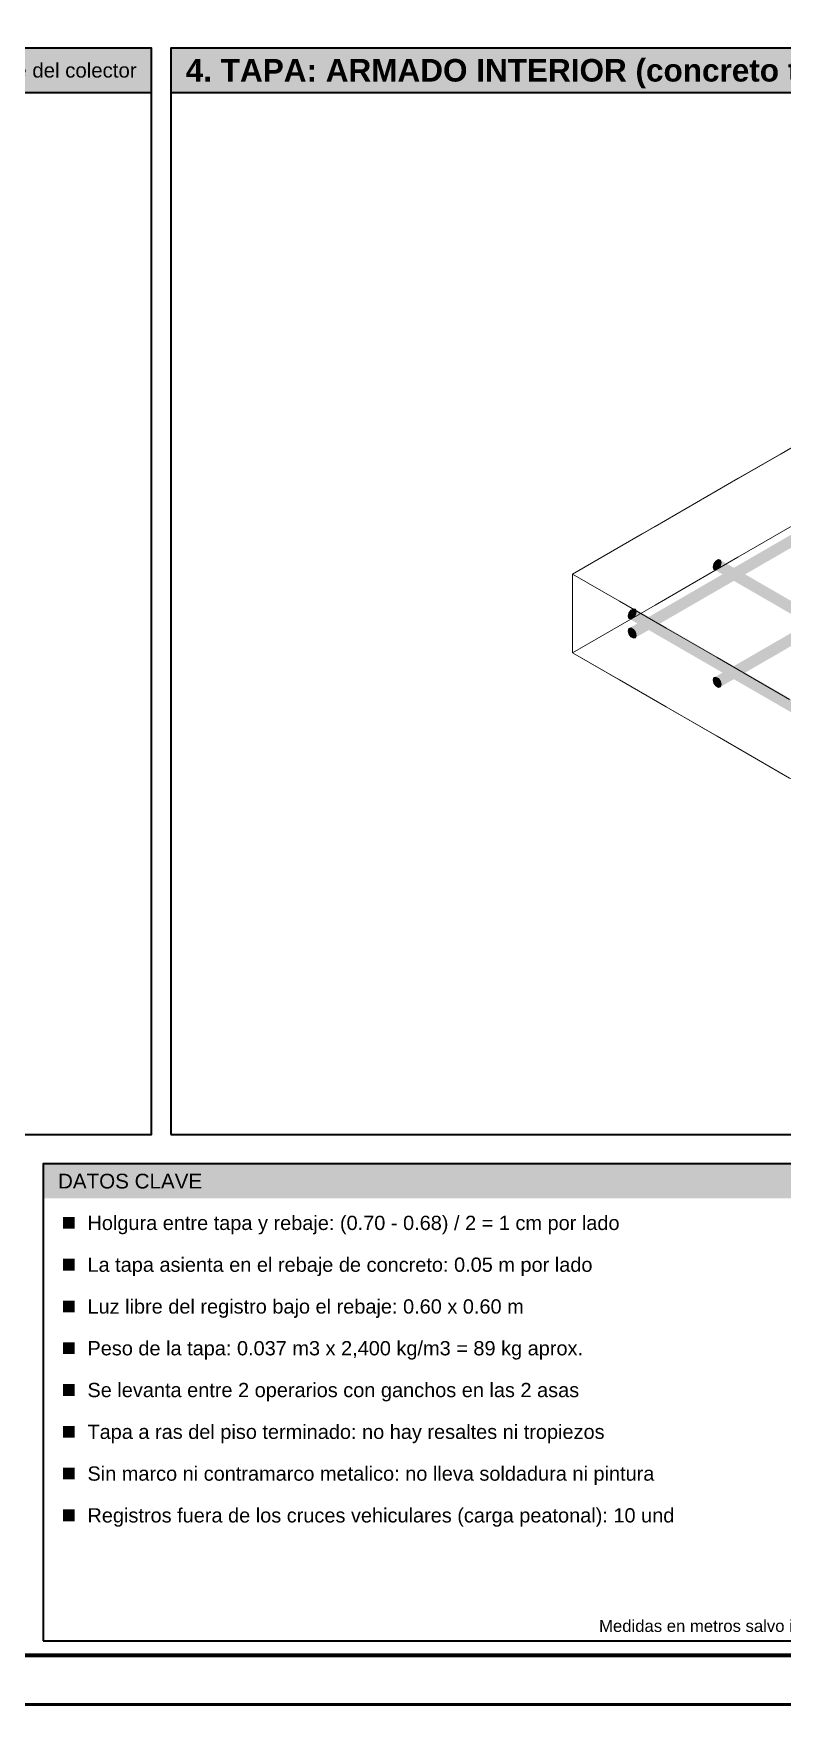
# Model space of a CAD drawing. Header units: metres. Extents: x 349021 to 349543, y 9281040 to 9281959.
# Drawn here: x 349205 to 349206.525, y 9281039.79 to 9281043.19 of the extents above; entities that cross this region are included whole.
import ezdxf
from ezdxf.enums import TextEntityAlignment as Align

# ---------------------------------------------------------------- set-up
doc = ezdxf.new("R2010")
doc.units = ezdxf.units.M
doc.header["$LTSCALE"] = 0.25
for name, color, linetype, lineweight in [('ISO-3D', 7, 'CONTINUOUS', 13), ('ISO-3D-ARISTAS', 250, 'CONTINUOUS', 13), ('MARCO', 7, 'CONTINUOUS', 50), ('PANEL-FONDO', 5, 'CONTINUOUS', 13), ('TITULOS', 160, 'CONTINUOUS', 35)]:
    doc.layers.add(name, color=color, linetype=linetype, lineweight=lineweight)
for name, color, linetype, lineweight, true_color in [('LLAMADAS-NUM', 30, 'CONTINUOUS', 25, 0xc05014), ('PANEL', 5, 'CONTINUOUS', 35, 0x1f4e79), ('TITULOS-BLANCO', 7, 'CONTINUOUS', 25, 0xffffff)]:
    doc.layers.add(name, color=color, linetype=linetype, lineweight=lineweight, true_color=true_color)
doc.layers.add('TEXTOS', color=7, linetype='CONTINUOUS')
doc.styles.get("Standard").update_dxf_attribs({"font": 'arial.ttf'})
doc.styles.add('TITULOS', font='arialbd.ttf')

msp = doc.modelspace()

# ---------------------------------------------------------------- linework, layer by layer
at = {"layer": 'ISO-3D', "true_color": 0x553624}
for points in [[(349206.5406, 9281042.1655), (349206.5422, 9281042.1702), (349206.458, 9281042.1178), (349206.4596, 9281042.1225)], [(349206.5571, 9281042.156), (349206.5555, 9281042.1513), (349206.4745, 9281042.1083), (349206.4729, 9281042.1036)], [(349206.458, 9281042.1178), (349206.4596, 9281042.1225), (349206.3754, 9281042.0701), (349206.377, 9281042.0748)], [(349206.4745, 9281042.1083), (349206.4729, 9281042.1036), (349206.3919, 9281042.0606), (349206.3903, 9281042.0559)], [(349206.3754, 9281042.0701), (349206.377, 9281042.0748), (349206.2928, 9281042.0225), (349206.2944, 9281042.0271)], [(349206.3919, 9281042.0606), (349206.3903, 9281042.0559), (349206.3093, 9281042.0129), (349206.3077, 9281042.0082)], [(349206.2928, 9281042.0225), (349206.2944, 9281042.0271), (349206.2102, 9281041.9748), (349206.2118, 9281041.9795)], [(349206.3093, 9281042.0129), (349206.3077, 9281042.0082), (349206.2267, 9281041.9652), (349206.2251, 9281041.9605)], [(349206.5486, 9281041.9701), (349206.5502, 9281041.9748), (349206.466, 9281041.9225), (349206.4676, 9281041.9271)], [(349206.5651, 9281041.9606), (349206.5635, 9281041.9559), (349206.4825, 9281041.9129), (349206.4809, 9281041.9082)], [(349206.466, 9281041.9225), (349206.4676, 9281041.9271), (349206.3834, 9281041.8748), (349206.385, 9281041.8795)], [(349206.4825, 9281041.9129), (349206.4809, 9281041.9082), (349206.3999, 9281041.8652), (349206.3983, 9281041.8605)]]:
    msp.add_solid(points, dxfattribs=at)
at = {"layer": 'ISO-3D', "true_color": 0x70472f}
for points in [[(349206.5422, 9281042.159), (349206.5406, 9281042.1655), (349206.4596, 9281042.1113), (349206.458, 9281042.1178)], [(349206.5555, 9281042.1625), (349206.5571, 9281042.156), (349206.4729, 9281042.1148), (349206.4745, 9281042.1083)], [(349206.4596, 9281042.1113), (349206.458, 9281042.1178), (349206.377, 9281042.0636), (349206.3754, 9281042.0701)], [(349206.4729, 9281042.1148), (349206.4745, 9281042.1083), (349206.3903, 9281042.0671), (349206.3919, 9281042.0606)], [(349206.377, 9281042.0636), (349206.3754, 9281042.0701), (349206.2944, 9281042.0159), (349206.2928, 9281042.0225)], [(349206.3903, 9281042.0671), (349206.3919, 9281042.0606), (349206.3077, 9281042.0194), (349206.3093, 9281042.0129)], [(349206.2944, 9281042.0159), (349206.2928, 9281042.0225), (349206.2118, 9281041.9683), (349206.2102, 9281041.9748)], [(349206.3077, 9281042.0194), (349206.3093, 9281042.0129), (349206.2251, 9281041.9717), (349206.2267, 9281041.9652)], [(349206.5502, 9281041.9636), (349206.5486, 9281041.9701), (349206.4676, 9281041.9159), (349206.466, 9281041.9225)], [(349206.5635, 9281041.9671), (349206.5651, 9281041.9606), (349206.4809, 9281041.9194), (349206.4825, 9281041.9129)], [(349206.4676, 9281041.9159), (349206.466, 9281041.9225), (349206.385, 9281041.8683), (349206.3834, 9281041.8748)], [(349206.4809, 9281041.9194), (349206.4825, 9281041.9129), (349206.3983, 9281041.8717), (349206.3999, 9281041.8652)]]:
    msp.add_solid(points, dxfattribs=at)
at = {"layer": 'ISO-3D', "true_color": 0x67422b}
for points in [[(349206.5422, 9281042.1702), (349206.5463, 9281042.1713), (349206.4596, 9281042.1225), (349206.4637, 9281042.1236)], [(349206.5555, 9281042.1513), (349206.5514, 9281042.1502), (349206.4729, 9281042.1036), (349206.4688, 9281042.1025)], [(349206.4596, 9281042.1225), (349206.4637, 9281042.1236), (349206.377, 9281042.0748), (349206.3811, 9281042.0759)], [(349206.4729, 9281042.1036), (349206.4688, 9281042.1025), (349206.3903, 9281042.0559), (349206.3862, 9281042.0549)], [(349206.377, 9281042.0748), (349206.3811, 9281042.0759), (349206.2944, 9281042.0271), (349206.2985, 9281042.0282)], [(349206.3903, 9281042.0559), (349206.3862, 9281042.0549), (349206.3077, 9281042.0082), (349206.3036, 9281042.0072)], [(349206.2944, 9281042.0271), (349206.2985, 9281042.0282), (349206.2118, 9281041.9795), (349206.2159, 9281041.9805)], [(349206.3077, 9281042.0082), (349206.3036, 9281042.0072), (349206.2251, 9281041.9605), (349206.221, 9281041.9595)], [(349206.5502, 9281041.9748), (349206.5543, 9281041.9759), (349206.4676, 9281041.9271), (349206.4717, 9281041.9282)], [(349206.5635, 9281041.9559), (349206.5594, 9281041.9549), (349206.4809, 9281041.9082), (349206.4768, 9281041.9072)], [(349206.4676, 9281041.9271), (349206.4717, 9281041.9282), (349206.385, 9281041.8795), (349206.3891, 9281041.8805)], [(349206.4809, 9281041.9082), (349206.4768, 9281041.9072), (349206.3983, 9281041.8605), (349206.3942, 9281041.8595)]]:
    msp.add_solid(points, dxfattribs=at)
at = {"layer": 'ISO-3D', "true_color": 0x7f5135}
for points in [[(349206.5463, 9281042.1532), (349206.5422, 9281042.159), (349206.4637, 9281042.1055), (349206.4596, 9281042.1113)], [(349206.5514, 9281042.1684), (349206.5555, 9281042.1625), (349206.4688, 9281042.1207), (349206.4729, 9281042.1148)], [(349206.4688, 9281042.1207), (349206.4729, 9281042.1148), (349206.3862, 9281042.073), (349206.3903, 9281042.0671)], [(349206.4637, 9281042.1055), (349206.4596, 9281042.1113), (349206.3811, 9281042.0578), (349206.377, 9281042.0636)], [(349206.3811, 9281042.0578), (349206.377, 9281042.0636), (349206.2985, 9281042.0101), (349206.2944, 9281042.0159)], [(349206.3862, 9281042.073), (349206.3903, 9281042.0671), (349206.3036, 9281042.0253), (349206.3077, 9281042.0194)], [(349206.2985, 9281042.0101), (349206.2944, 9281042.0159), (349206.2159, 9281041.9624), (349206.2118, 9281041.9683)], [(349206.3036, 9281042.0253), (349206.3077, 9281042.0194), (349206.221, 9281041.9776), (349206.2251, 9281041.9717)], [(349206.5543, 9281041.9578), (349206.5502, 9281041.9636), (349206.4717, 9281041.9101), (349206.4676, 9281041.9159)], [(349206.5594, 9281041.973), (349206.5635, 9281041.9671), (349206.4768, 9281041.9253), (349206.4809, 9281041.9194)], [(349206.4717, 9281041.9101), (349206.4676, 9281041.9159), (349206.3891, 9281041.8624), (349206.385, 9281041.8683)], [(349206.4768, 9281041.9253), (349206.4809, 9281041.9194), (349206.3942, 9281041.8776), (349206.3983, 9281041.8717)]]:
    msp.add_solid(points, dxfattribs=at)
at = {"layer": 'ISO-3D', "true_color": 0x7c4f34}
for points in [[(349206.5463, 9281042.1713), (349206.5514, 9281042.1684), (349206.4637, 9281042.1236), (349206.4688, 9281042.1207)], [(349206.5514, 9281042.1502), (349206.5463, 9281042.1532), (349206.4688, 9281042.1025), (349206.4637, 9281042.1055)], [(349206.4637, 9281042.1236), (349206.4688, 9281042.1207), (349206.3811, 9281042.0759), (349206.3862, 9281042.073)], [(349206.4768, 9281042.0719), (349206.4717, 9281042.0689), (349206.3942, 9281042.1196), (349206.3891, 9281042.1166)], [(349206.4688, 9281042.1025), (349206.4637, 9281042.1055), (349206.3862, 9281042.0549), (349206.3811, 9281042.0578)], [(349206.4717, 9281042.0508), (349206.4768, 9281042.0538), (349206.3891, 9281042.0985), (349206.3942, 9281042.1015)], [(349206.3811, 9281042.0759), (349206.3862, 9281042.073), (349206.2985, 9281042.0282), (349206.3036, 9281042.0253)], [(349206.3862, 9281042.0549), (349206.3811, 9281042.0578), (349206.3036, 9281042.0072), (349206.2985, 9281042.0101)], [(349206.5594, 9281042.0242), (349206.5543, 9281042.0213), (349206.4768, 9281042.0719), (349206.4717, 9281042.0689)], [(349206.5543, 9281042.0031), (349206.5594, 9281042.0061), (349206.4717, 9281042.0508), (349206.4768, 9281042.0538)], [(349206.2985, 9281042.0282), (349206.3036, 9281042.0253), (349206.2159, 9281041.9805), (349206.221, 9281041.9776)], [(349206.3036, 9281041.9719), (349206.2985, 9281041.9689), (349206.221, 9281042.0196), (349206.2159, 9281042.0166)], [(349206.3036, 9281042.0072), (349206.2985, 9281042.0101), (349206.221, 9281041.9595), (349206.2159, 9281041.9624)], [(349206.2985, 9281041.9508), (349206.3036, 9281041.9538), (349206.2159, 9281041.9985), (349206.221, 9281042.0015)], [(349206.3862, 9281041.9242), (349206.3811, 9281041.9213), (349206.3036, 9281041.9719), (349206.2985, 9281041.9689)], [(349206.3811, 9281041.9031), (349206.3862, 9281041.9061), (349206.2985, 9281041.9508), (349206.3036, 9281041.9538)], [(349206.5543, 9281041.9759), (349206.5594, 9281041.973), (349206.4717, 9281041.9282), (349206.4768, 9281041.9253)], [(349206.5594, 9281041.9549), (349206.5543, 9281041.9578), (349206.4768, 9281041.9072), (349206.4717, 9281041.9101)], [(349206.4688, 9281041.8765), (349206.4637, 9281041.8736), (349206.3862, 9281041.9242), (349206.3811, 9281041.9213)], [(349206.4717, 9281041.9282), (349206.4768, 9281041.9253), (349206.3891, 9281041.8805), (349206.3942, 9281041.8776)], [(349206.4768, 9281041.9072), (349206.4717, 9281041.9101), (349206.3942, 9281041.8595), (349206.3891, 9281041.8624)], [(349206.4637, 9281041.8554), (349206.4688, 9281041.8584), (349206.3811, 9281041.9031), (349206.3862, 9281041.9061)], [(349206.5514, 9281041.8288), (349206.5463, 9281041.8259), (349206.4688, 9281041.8765), (349206.4637, 9281041.8736)], [(349206.5463, 9281041.8078), (349206.5514, 9281041.8107), (349206.4637, 9281041.8554), (349206.4688, 9281041.8584)]]:
    msp.add_solid(points, dxfattribs=at)
at = {"layer": 'ISO-3D', "true_color": 0x643f2a}
for points in [[(349206.3917, 9281042.1091), (349206.3891, 9281042.1166), (349206.385, 9281042.1108)], [(349206.3917, 9281042.1091), (349206.3942, 9281042.1196), (349206.3891, 9281042.1166)], [(349206.3917, 9281042.1091), (349206.3983, 9281042.1185), (349206.3942, 9281042.1196)], [(349206.3917, 9281042.1091), (349206.3999, 9281042.1138), (349206.3983, 9281042.1185)], [(349206.3917, 9281042.1091), (349206.385, 9281042.1108), (349206.3834, 9281042.1043)], [(349206.3917, 9281042.1091), (349206.3834, 9281042.1043), (349206.385, 9281042.0996)], [(349206.3917, 9281042.1091), (349206.385, 9281042.0996), (349206.3891, 9281042.0985)], [(349206.3917, 9281042.1091), (349206.3891, 9281042.0985), (349206.3942, 9281042.1015)], [(349206.3917, 9281042.1091), (349206.3983, 9281042.1073), (349206.3999, 9281042.1138)], [(349206.3917, 9281042.1091), (349206.3942, 9281042.1015), (349206.3983, 9281042.1073)], [(349206.2184, 9281042.0091), (349206.2159, 9281042.0166), (349206.2118, 9281042.0108)], [(349206.2184, 9281042.0091), (349206.221, 9281042.0196), (349206.2159, 9281042.0166)], [(349206.2184, 9281042.0091), (349206.2251, 9281042.0185), (349206.221, 9281042.0196)], [(349206.2184, 9281042.0091), (349206.2267, 9281042.0138), (349206.2251, 9281042.0185)], [(349206.2184, 9281042.0091), (349206.2251, 9281042.0073), (349206.2267, 9281042.0138)], [(349206.2184, 9281042.0091), (349206.2118, 9281042.0108), (349206.2102, 9281042.0043)], [(349206.2184, 9281042.0091), (349206.2102, 9281042.0043), (349206.2118, 9281041.9996)], [(349206.2184, 9281042.0091), (349206.2118, 9281041.9996), (349206.2159, 9281041.9985)], [(349206.2184, 9281042.0091), (349206.2159, 9281041.9985), (349206.221, 9281042.0015)], [(349206.2184, 9281042.0091), (349206.221, 9281042.0015), (349206.2251, 9281042.0073)]]:
    msp.add_solid(points, dxfattribs=at)
at = {"layer": 'ISO-3D', "true_color": 0x865538}
for points in [[(349206.4717, 9281042.0689), (349206.4676, 9281042.0631), (349206.3891, 9281042.1166), (349206.385, 9281042.1108)], [(349206.4768, 9281042.0538), (349206.4809, 9281042.0596), (349206.3942, 9281042.1015), (349206.3983, 9281042.1073)], [(349206.5543, 9281042.0213), (349206.5502, 9281042.0154), (349206.4717, 9281042.0689), (349206.4676, 9281042.0631)], [(349206.5594, 9281042.0061), (349206.5635, 9281042.0119), (349206.4768, 9281042.0538), (349206.4809, 9281042.0596)], [(349206.2985, 9281041.9689), (349206.2944, 9281041.9631), (349206.2159, 9281042.0166), (349206.2118, 9281042.0108)], [(349206.3036, 9281041.9538), (349206.3077, 9281041.9596), (349206.221, 9281042.0015), (349206.2251, 9281042.0073)], [(349206.3811, 9281041.9213), (349206.377, 9281041.9154), (349206.2985, 9281041.9689), (349206.2944, 9281041.9631)], [(349206.3862, 9281041.9061), (349206.3903, 9281041.9119), (349206.3036, 9281041.9538), (349206.3077, 9281041.9596)], [(349206.4637, 9281041.8736), (349206.4596, 9281041.8677), (349206.3811, 9281041.9213), (349206.377, 9281041.9154)], [(349206.4688, 9281041.8584), (349206.4729, 9281041.8642), (349206.3862, 9281041.9061), (349206.3903, 9281041.9119)], [(349206.5463, 9281041.8259), (349206.5422, 9281041.82), (349206.4637, 9281041.8736), (349206.4596, 9281041.8677)], [(349206.5514, 9281041.8107), (349206.5555, 9281041.8165), (349206.4688, 9281041.8584), (349206.4729, 9281041.8642)]]:
    msp.add_solid(points, dxfattribs=at)
at = {"layer": 'ISO-3D', "true_color": 0x603d28}
for points in [[(349206.4809, 9281042.0708), (349206.4768, 9281042.0719), (349206.3983, 9281042.1185), (349206.3942, 9281042.1196)], [(349206.4825, 9281042.0661), (349206.4809, 9281042.0708), (349206.3999, 9281042.1138), (349206.3983, 9281042.1185)], [(349206.466, 9281042.0566), (349206.4676, 9281042.0519), (349206.3834, 9281042.1043), (349206.385, 9281042.0996)], [(349206.4676, 9281042.0519), (349206.4717, 9281042.0508), (349206.385, 9281042.0996), (349206.3891, 9281042.0985)], [(349206.5486, 9281042.0089), (349206.5502, 9281042.0042), (349206.466, 9281042.0566), (349206.4676, 9281042.0519)], [(349206.5502, 9281042.0042), (349206.5543, 9281042.0031), (349206.4676, 9281042.0519), (349206.4717, 9281042.0508)], [(349206.5635, 9281042.0231), (349206.5594, 9281042.0242), (349206.4809, 9281042.0708), (349206.4768, 9281042.0719)], [(349206.5651, 9281042.0184), (349206.5635, 9281042.0231), (349206.4825, 9281042.0661), (349206.4809, 9281042.0708)], [(349206.3077, 9281041.9708), (349206.3036, 9281041.9719), (349206.2251, 9281042.0185), (349206.221, 9281042.0196)], [(349206.3093, 9281041.9661), (349206.3077, 9281041.9708), (349206.2267, 9281042.0138), (349206.2251, 9281042.0185)], [(349206.2928, 9281041.9566), (349206.2944, 9281041.9519), (349206.2102, 9281042.0043), (349206.2118, 9281041.9996)], [(349206.2944, 9281041.9519), (349206.2985, 9281041.9508), (349206.2118, 9281041.9996), (349206.2159, 9281041.9985)], [(349206.3754, 9281041.9089), (349206.377, 9281041.9042), (349206.2928, 9281041.9566), (349206.2944, 9281041.9519)], [(349206.377, 9281041.9042), (349206.3811, 9281041.9031), (349206.2944, 9281041.9519), (349206.2985, 9281041.9508)], [(349206.3903, 9281041.9231), (349206.3862, 9281041.9242), (349206.3077, 9281041.9708), (349206.3036, 9281041.9719)], [(349206.3919, 9281041.9184), (349206.3903, 9281041.9231), (349206.3093, 9281041.9661), (349206.3077, 9281041.9708)], [(349206.4729, 9281041.8754), (349206.4688, 9281041.8765), (349206.3903, 9281041.9231), (349206.3862, 9281041.9242)], [(349206.4745, 9281041.8707), (349206.4729, 9281041.8754), (349206.3919, 9281041.9184), (349206.3903, 9281041.9231)], [(349206.458, 9281041.8612), (349206.4596, 9281041.8565), (349206.3754, 9281041.9089), (349206.377, 9281041.9042)], [(349206.4596, 9281041.8565), (349206.4637, 9281041.8554), (349206.377, 9281041.9042), (349206.3811, 9281041.9031)], [(349206.5555, 9281041.8277), (349206.5514, 9281041.8288), (349206.4729, 9281041.8754), (349206.4688, 9281041.8765)], [(349206.5406, 9281041.8135), (349206.5422, 9281041.8088), (349206.458, 9281041.8612), (349206.4596, 9281041.8565)], [(349206.5422, 9281041.8088), (349206.5463, 9281041.8078), (349206.4596, 9281041.8565), (349206.4637, 9281041.8554)], [(349206.5571, 9281041.823), (349206.5555, 9281041.8277), (349206.4745, 9281041.8707), (349206.4729, 9281041.8754)]]:
    msp.add_solid(points, dxfattribs=at)
at = {"layer": 'ISO-3D', "true_color": 0x7b4f34}
for points in [[(349206.4676, 9281042.0631), (349206.466, 9281042.0566), (349206.385, 9281042.1108), (349206.3834, 9281042.1043)], [(349206.4809, 9281042.0596), (349206.4825, 9281042.0661), (349206.3983, 9281042.1073), (349206.3999, 9281042.1138)], [(349206.5502, 9281042.0154), (349206.5486, 9281042.0089), (349206.4676, 9281042.0631), (349206.466, 9281042.0566)], [(349206.5635, 9281042.0119), (349206.5651, 9281042.0184), (349206.4809, 9281042.0596), (349206.4825, 9281042.0661)], [(349206.3077, 9281041.9596), (349206.3093, 9281041.9661), (349206.2251, 9281042.0073), (349206.2267, 9281042.0138)], [(349206.2944, 9281041.9631), (349206.2928, 9281041.9566), (349206.2118, 9281042.0108), (349206.2102, 9281042.0043)], [(349206.377, 9281041.9154), (349206.3754, 9281041.9089), (349206.2944, 9281041.9631), (349206.2928, 9281041.9566)], [(349206.3903, 9281041.9119), (349206.3919, 9281041.9184), (349206.3077, 9281041.9596), (349206.3093, 9281041.9661)], [(349206.4596, 9281041.8677), (349206.458, 9281041.8612), (349206.377, 9281041.9154), (349206.3754, 9281041.9089)], [(349206.4729, 9281041.8642), (349206.4745, 9281041.8707), (349206.3903, 9281041.9119), (349206.3919, 9281041.9184)], [(349206.5422, 9281041.82), (349206.5406, 9281041.8135), (349206.4596, 9281041.8677), (349206.458, 9281041.8612)], [(349206.5555, 9281041.8165), (349206.5571, 9281041.823), (349206.4729, 9281041.8642), (349206.4745, 9281041.8707)]]:
    msp.add_solid(points, dxfattribs=at)
at = {"layer": 'ISO-3D', "true_color": 0x6f472f}
for points in [[(349206.2184, 9281041.97), (349206.2102, 9281041.9748), (349206.2118, 9281041.9795)], [(349206.2184, 9281041.97), (349206.2118, 9281041.9795), (349206.2159, 9281041.9805)], [(349206.2184, 9281041.97), (349206.2159, 9281041.9805), (349206.221, 9281041.9776)], [(349206.2184, 9281041.97), (349206.2118, 9281041.9683), (349206.2102, 9281041.9748)], [(349206.2184, 9281041.97), (349206.2159, 9281041.9624), (349206.2118, 9281041.9683)], [(349206.2184, 9281041.97), (349206.221, 9281041.9595), (349206.2159, 9281041.9624)], [(349206.2184, 9281041.97), (349206.221, 9281041.9776), (349206.2251, 9281041.9717)], [(349206.2184, 9281041.97), (349206.2251, 9281041.9717), (349206.2267, 9281041.9652)], [(349206.2184, 9281041.97), (349206.2251, 9281041.9605), (349206.221, 9281041.9595)], [(349206.2184, 9281041.97), (349206.2267, 9281041.9652), (349206.2251, 9281041.9605)], [(349206.3917, 9281041.87), (349206.3834, 9281041.8748), (349206.385, 9281041.8795)], [(349206.3917, 9281041.87), (349206.385, 9281041.8795), (349206.3891, 9281041.8805)], [(349206.3917, 9281041.87), (349206.3891, 9281041.8805), (349206.3942, 9281041.8776)], [(349206.3917, 9281041.87), (349206.3942, 9281041.8776), (349206.3983, 9281041.8717)], [(349206.3917, 9281041.87), (349206.385, 9281041.8683), (349206.3834, 9281041.8748)], [(349206.3917, 9281041.87), (349206.3891, 9281041.8624), (349206.385, 9281041.8683)], [(349206.3917, 9281041.87), (349206.3942, 9281041.8595), (349206.3891, 9281041.8624)], [(349206.3917, 9281041.87), (349206.3983, 9281041.8717), (349206.3999, 9281041.8652)], [(349206.3917, 9281041.87), (349206.3983, 9281041.8605), (349206.3942, 9281041.8595)], [(349206.3917, 9281041.87), (349206.3999, 9281041.8652), (349206.3983, 9281041.8605)]]:
    msp.add_solid(points, dxfattribs=at)
at = {"layer": 'ISO-3D-ARISTAS', "color": 250}
for p, q in [((349206.5216, 9281042.335), (349206.6861, 9281042.43)), ((349206.4337, 9281042.2843), (349206.602, 9281042.3814)), ((349206.3801, 9281042.2533), (349206.5216, 9281042.335)), ((349206.2655, 9281042.1871), (349206.4337, 9281042.2843)), ((349206.2387, 9281042.1717), (349206.3801, 9281042.2533)), ((349206.602, 9281042.2214), (349206.4337, 9281042.1243)), ((349206.4337, 9281042.1243), (349206.602, 9281042.2214)), ((349206.0972, 9281042.09), (349206.2655, 9281042.1871)), ((349206.0972, 9281042.09), (349206.2387, 9281042.1717)), ((349206.4337, 9281042.1243), (349206.2655, 9281042.0271)), ((349206.2655, 9281042.0271), (349206.4337, 9281042.1243)), ((349206.3891, 9281042.1166), (349206.385, 9281042.1108)), ((349206.385, 9281042.1108), (349206.3891, 9281042.1166)), ((349206.3942, 9281042.1196), (349206.3891, 9281042.1166)), ((349206.3891, 9281042.1166), (349206.3942, 9281042.1196)), ((349206.3983, 9281042.1185), (349206.3942, 9281042.1196)), ((349206.3942, 9281042.1196), (349206.3983, 9281042.1185)), ((349206.3999, 9281042.1138), (349206.3983, 9281042.1185)), ((349206.3983, 9281042.1185), (349206.3999, 9281042.1138)), ((349206.0972, 9281042.03), (349206.0972, 9281042.09)), ((349206.1925, 9281042.035), (349206.0972, 9281042.09)), ((349206.0972, 9281042.03), (349206.0972, 9281042.09)), ((349206.0972, 9281042.09), (349206.1925, 9281042.035)), ((349206.385, 9281042.1108), (349206.3834, 9281042.1043)), ((349206.3834, 9281042.1043), (349206.385, 9281042.1108)), ((349206.3834, 9281042.1043), (349206.385, 9281042.0996)), ((349206.385, 9281042.0996), (349206.3834, 9281042.1043)), ((349206.385, 9281042.0996), (349206.3891, 9281042.0985)), ((349206.3891, 9281042.0985), (349206.385, 9281042.0996)), ((349206.3891, 9281042.0985), (349206.3942, 9281042.1015)), ((349206.3942, 9281042.1015), (349206.3891, 9281042.0985)), ((349206.3942, 9281042.1015), (349206.3983, 9281042.1073)), ((349206.3983, 9281042.1073), (349206.3942, 9281042.1015)), ((349206.3983, 9281042.1073), (349206.3999, 9281042.1138)), ((349206.3999, 9281042.1138), (349206.3983, 9281042.1073)), ((349206.0972, 9281041.93), (349206.0972, 9281042.03)), ((349206.0972, 9281041.93), (349206.0972, 9281042.03)), ((349206.2655, 9281042.0271), (349206.0972, 9281041.93)), ((349206.0972, 9281041.93), (349206.2655, 9281042.0271)), ((349206.2877, 9281041.98), (349206.1925, 9281042.035)), ((349206.1925, 9281042.035), (349206.2877, 9281041.98)), ((349206.2159, 9281042.0166), (349206.2118, 9281042.0108)), ((349206.2118, 9281042.0108), (349206.2159, 9281042.0166)), ((349206.221, 9281042.0196), (349206.2159, 9281042.0166)), ((349206.2159, 9281042.0166), (349206.221, 9281042.0196)), ((349206.2251, 9281042.0185), (349206.221, 9281042.0196)), ((349206.221, 9281042.0196), (349206.2251, 9281042.0185)), ((349206.2267, 9281042.0138), (349206.2251, 9281042.0185)), ((349206.2251, 9281042.0185), (349206.2267, 9281042.0138)), ((349206.2251, 9281042.0073), (349206.2267, 9281042.0138)), ((349206.2267, 9281042.0138), (349206.2251, 9281042.0073)), ((349206.2118, 9281042.0108), (349206.2102, 9281042.0043)), ((349206.2102, 9281042.0043), (349206.2118, 9281042.0108)), ((349206.2102, 9281042.0043), (349206.2118, 9281041.9996)), ((349206.2118, 9281041.9996), (349206.2102, 9281042.0043)), ((349206.2118, 9281041.9795), (349206.2102, 9281041.9748)), ((349206.2102, 9281041.9748), (349206.2118, 9281041.9795)), ((349206.2118, 9281041.9996), (349206.2159, 9281041.9985)), ((349206.2159, 9281041.9985), (349206.2118, 9281041.9996)), ((349206.2159, 9281041.9805), (349206.2118, 9281041.9795)), ((349206.2118, 9281041.9795), (349206.2159, 9281041.9805)), ((349206.2159, 9281041.9985), (349206.221, 9281042.0015)), ((349206.221, 9281042.0015), (349206.2159, 9281041.9985)), ((349206.221, 9281041.9776), (349206.2159, 9281041.9805)), ((349206.2159, 9281041.9805), (349206.221, 9281041.9776)), ((349206.221, 9281042.0015), (349206.2251, 9281042.0073)), ((349206.2251, 9281042.0073), (349206.221, 9281042.0015)), ((349206.3917, 9281041.92), (349206.2877, 9281041.98)), ((349206.2877, 9281041.98), (349206.3917, 9281041.92)), ((349206.2102, 9281041.9748), (349206.2118, 9281041.9683)), ((349206.2118, 9281041.9683), (349206.2102, 9281041.9748)), ((349206.2118, 9281041.9683), (349206.2159, 9281041.9624)), ((349206.2159, 9281041.9624), (349206.2118, 9281041.9683)), ((349206.2159, 9281041.9624), (349206.221, 9281041.9595)), ((349206.221, 9281041.9595), (349206.2159, 9281041.9624)), ((349206.2251, 9281041.9717), (349206.221, 9281041.9776)), ((349206.221, 9281041.9776), (349206.2251, 9281041.9717)), ((349206.221, 9281041.9595), (349206.2251, 9281041.9605)), ((349206.2251, 9281041.9605), (349206.221, 9281041.9595)), ((349206.2267, 9281041.9652), (349206.2251, 9281041.9717)), ((349206.2251, 9281041.9717), (349206.2267, 9281041.9652)), ((349206.2251, 9281041.9605), (349206.2267, 9281041.9652)), ((349206.2267, 9281041.9652), (349206.2251, 9281041.9605)), ((349206.2655, 9281041.8329), (349206.0972, 9281041.93)), ((349206.1925, 9281041.875), (349206.0972, 9281041.93)), ((349206.5389, 9281041.835), (349206.3917, 9281041.92)), ((349206.3917, 9281041.92), (349206.5389, 9281041.835)), ((349206.385, 9281041.8795), (349206.3834, 9281041.8748)), ((349206.3834, 9281041.8748), (349206.385, 9281041.8795)), ((349206.3891, 9281041.8805), (349206.385, 9281041.8795)), ((349206.385, 9281041.8795), (349206.3891, 9281041.8805)), ((349206.3942, 9281041.8776), (349206.3891, 9281041.8805)), ((349206.3891, 9281041.8805), (349206.3942, 9281041.8776)), ((349206.3983, 9281041.8717), (349206.3942, 9281041.8776)), ((349206.3942, 9281041.8776), (349206.3983, 9281041.8717)), ((349206.2877, 9281041.82), (349206.1925, 9281041.875)), ((349206.3834, 9281041.8748), (349206.385, 9281041.8683)), ((349206.385, 9281041.8683), (349206.3834, 9281041.8748)), ((349206.385, 9281041.8683), (349206.3891, 9281041.8624)), ((349206.3891, 9281041.8624), (349206.385, 9281041.8683)), ((349206.3891, 9281041.8624), (349206.3942, 9281041.8595)), ((349206.3942, 9281041.8595), (349206.3891, 9281041.8624)), ((349206.3942, 9281041.8595), (349206.3983, 9281041.8605)), ((349206.3983, 9281041.8605), (349206.3942, 9281041.8595)), ((349206.3999, 9281041.8652), (349206.3983, 9281041.8717)), ((349206.3983, 9281041.8717), (349206.3999, 9281041.8652)), ((349206.3983, 9281041.8605), (349206.3999, 9281041.8652)), ((349206.3999, 9281041.8652), (349206.3983, 9281041.8605)), ((349206.4337, 9281041.7357), (349206.2655, 9281041.8329)), ((349206.3917, 9281041.76), (349206.2877, 9281041.82)), ((349206.5389, 9281041.675), (349206.3917, 9281041.76)), ((349206.602, 9281041.6386), (349206.4337, 9281041.7357))]:
    msp.add_line(p, q, dxfattribs=at)
at = {"layer": 'LLAMADAS-NUM', "true_color": 0xc05014}
for points in [[(349205.06, 9281040.758), (349205.084, 9281040.758), (349205.06, 9281040.782), (349205.084, 9281040.782)], [(349205.06, 9281040.673), (349205.084, 9281040.673), (349205.06, 9281040.697), (349205.084, 9281040.697)], [(349205.06, 9281040.588), (349205.084, 9281040.588), (349205.06, 9281040.612), (349205.084, 9281040.612)], [(349205.06, 9281040.503), (349205.084, 9281040.503), (349205.06, 9281040.527), (349205.084, 9281040.527)], [(349205.06, 9281040.418), (349205.084, 9281040.418), (349205.06, 9281040.442), (349205.084, 9281040.442)], [(349205.06, 9281040.333), (349205.084, 9281040.333), (349205.06, 9281040.357), (349205.084, 9281040.357)], [(349205.06, 9281040.248), (349205.084, 9281040.248), (349205.06, 9281040.272), (349205.084, 9281040.272)], [(349205.06, 9281040.163), (349205.084, 9281040.163), (349205.06, 9281040.187), (349205.084, 9281040.187)]]:
    msp.add_solid(points, dxfattribs=at)
at = {"layer": 'MARCO'}
msp.add_lwpolyline([(349200.98, 9281039.79), (349209.39, 9281039.79), (349209.39, 9281045.73), (349200.98, 9281045.73)], close=True, dxfattribs=at)
at = {"layer": 'MARCO', "const_width": 0.008}
msp.add_lwpolyline([(349201.23, 9281039.89), (349209.29, 9281039.89), (349209.29, 9281045.63), (349201.23, 9281045.63)], close=True, dxfattribs=at)
at = {"layer": 'PANEL'}
for p, q in [((349201.25, 9281043.07), (349205.24, 9281043.07)), ((349205.28, 9281043.07), (349209.27, 9281043.07))]:
    msp.add_line(p, q, dxfattribs=at)
for points in [[(349201.25, 9281040.95), (349205.24, 9281040.95), (349205.24, 9281043.16), (349201.25, 9281043.16)], [(349205.28, 9281040.95), (349209.27, 9281040.95), (349209.27, 9281043.16), (349205.28, 9281043.16)], [(349205.02, 9281039.92), (349207.4, 9281039.92), (349207.4, 9281040.89), (349205.02, 9281040.89)]]:
    msp.add_lwpolyline(points, close=True, dxfattribs=at)
at = {"layer": 'PANEL-FONDO', "true_color": 0xebf1f8}
for points in [[(349201.25, 9281043.07), (349205.24, 9281043.07), (349201.25, 9281043.16), (349205.24, 9281043.16)], [(349205.28, 9281043.07), (349209.27, 9281043.07), (349205.28, 9281043.16), (349209.27, 9281043.16)]]:
    msp.add_solid(points, dxfattribs=at)
at = {"layer": 'PANEL-FONDO', "true_color": 0x1f4e79}
msp.add_solid([(349205.02, 9281040.82), (349207.4, 9281040.82), (349205.02, 9281040.89), (349207.4, 9281040.89)], dxfattribs=at)

# ---------------------------------------------------------------- texts
at = {"layer": 'TEXTOS'}
for s, height, p in [('ESC. 1/5 - corte por el eje del colector', 0.0297, (349205.21, 9281043.115)), ('Medidas en metros salvo indicacion. Ref.: lamina DP-06B y metrado del colector.', 0.0243, (349207.37, 9281039.95))]:
    msp.add_text(s, height=height, dxfattribs=at).set_placement(p, align=Align.MIDDLE_RIGHT)
for s, p in [('Holgura entre tapa y rebaje: (0.70 - 0.68) / 2 = 1 cm por lado', (349205.11, 9281040.77)), ('La tapa asienta en el rebaje de concreto: 0.05 m por lado', (349205.11, 9281040.685)), ('Luz libre del registro bajo el rebaje: 0.60 x 0.60 m', (349205.11, 9281040.6)), ('Peso de la tapa: 0.037 m3 x 2,400 kg/m3 = 89 kg aprox.', (349205.11, 9281040.515)), ('Se levanta entre 2 operarios con ganchos en las 2 asas', (349205.11, 9281040.43)), ('Tapa a ras del piso terminado: no hay resaltes ni tropiezos', (349205.11, 9281040.345)), ('Sin marco ni contramarco metalico: no lleva soldadura ni pintura', (349205.11, 9281040.26)), ('Registros fuera de los cruces vehiculares (carga peatonal): 10 und', (349205.11, 9281040.175))]:
    msp.add_text(s, height=0.029025, dxfattribs=at).set_placement(p, align=Align.MIDDLE_LEFT)
at = {"layer": 'TITULOS', "style": 'TITULOS'}
msp.add_text('4. TAPA: ARMADO INTERIOR (concreto transparente)', height=0.0459, dxfattribs=at).set_placement((349205.31, 9281043.115), align=Align.MIDDLE_LEFT)
at = {"layer": 'TITULOS-BLANCO'}
msp.add_text('DATOS CLAVE', height=0.03, dxfattribs=at).set_placement((349205.05, 9281040.855), align=Align.MIDDLE_LEFT)

doc.saveas('drawing.dxf')
